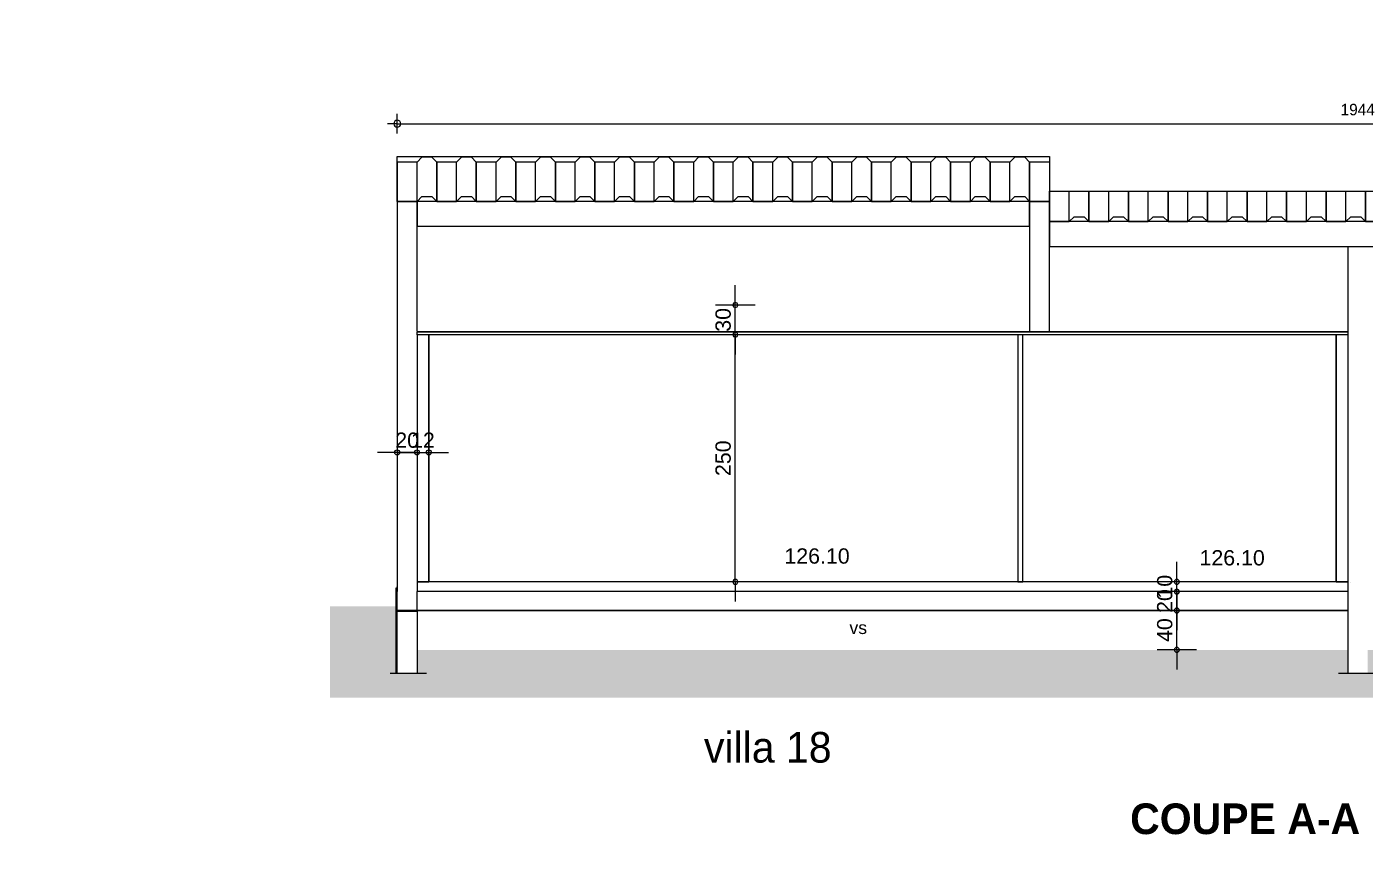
# Model space of a CAD drawing. Header units: metres. Extents: x -36.1 to 26, y -0.1 to 41.9.
# Drawn here: x -14.75 to -1.2, y 24.87 to 33.36 of the extents above; entities that cross this region are included whole.
import ezdxf
from ezdxf.enums import TextEntityAlignment as Align
from ezdxf.lldxf.tags import DXFTag

# ---------------------------------------------------------------- set-up
doc = ezdxf.new("R2010")
doc.units = ezdxf.units.M
doc.header["$MEASUREMENT"] = 0
for name, color, linetype in [('Calque commun', 7, 'Continuous'), ('Cotations', 7, 'Continuous'), ('Textes', 7, 'Continuous')]:
    doc.layers.add(name, color=color, linetype=linetype)
doc.styles.add('Arial10', font='arial.ttf', dxfattribs={"height": 0.154626})
doc.styles.add('Arial8', font='arial.ttf', dxfattribs={"height": 0.154626})
doc.styles.add('Arial9', font='arial.ttf', dxfattribs={"height": 0.127566})
doc.styles.add('Century Gothic2', font='GOTHIC.TTF', dxfattribs={"height": 0.116363})
doc.styles.add('Century Gothic8', font='GOTHICB.TTF', dxfattribs={"height": 0.31023})
doc.styles.add('Century Gothic9', font='GOTHIC.TTF', dxfattribs={"height": 0.310302})
tags = doc.linetypes.add('HIDDEN', pattern=[0.375, 0.25, -0.125]).pattern_tags.tags
tags[6:7] = [DXFTag(74, 4), DXFTag(75, 0), DXFTag(340, '0'), DXFTag(46, 1.0), DXFTag(50, 0.0), DXFTag(44, 0.0), DXFTag(45, 0.0)]
tags[4:5] = [DXFTag(74, 4), DXFTag(75, 0), DXFTag(340, '0'), DXFTag(46, 1.0), DXFTag(50, 0.0), DXFTag(44, 0.0), DXFTag(45, 0.0)]
tags = doc.linetypes.add('HIDDENX2', pattern=[0.75, 0.5, -0.25]).pattern_tags.tags
tags[6:7] = [DXFTag(74, 4), DXFTag(75, 0), DXFTag(340, '0'), DXFTag(46, 1.0), DXFTag(50, 0.0), DXFTag(44, 0.0), DXFTag(45, 0.0)]
tags[4:5] = [DXFTag(74, 4), DXFTag(75, 0), DXFTag(340, '0'), DXFTag(46, 1.0), DXFTag(50, 0.0), DXFTag(44, 0.0), DXFTag(45, 0.0)]

# ---------------------------------------------------------------- blocks, each defined once
blk = doc.blocks.new('new277')
at = {"layer": 'Cotations', "color": 14, "linetype": 'Continuous', "lineweight": 9}
blk.add_arc((0, 0), 0.5, 0, 359.9994, dxfattribs=at)
blk = doc.blocks.new('new278')
at = {"layer": 'Cotations', "color": 14, "linetype": 'Continuous', "lineweight": 9}
blk.add_arc((0, 0), 0.5, 0, 359.9994, dxfattribs=at)
blk = doc.blocks.new('DimLine16089')
at = {"layer": 'Cotations', "color": 14, "linetype": 'Continuous', "lineweight": 9}
for p, q in [((-7.578, 30.548), (-7.578, 30.748)), ((-7.378, 30.548), (-7.778, 30.548)), ((-7.578, 30.248), (-7.578, 30.548)), ((-7.378, 30.248), (-7.778, 30.248)), ((-7.578, 30.248), (-7.578, 30.048))]:
    blk.add_line(p, q, dxfattribs=at)
at = {"layer": 'Cotations', "color": 14, "linetype": 'Continuous', "lineweight": 9, "xscale": 0.05000000074505806, "yscale": 0.05000000074505806, "zscale": 0.05000000074505806}
for name, p, rotation in [('new278', (-7.578, 30.548), -90.00000000000001), ('new277', (-7.578, 30.248), 90)]:
    blk.add_blockref(name, p, dxfattribs=dict(at, rotation=rotation))
at = {"layer": 'Cotations', "color": 7, "linetype": 'Continuous', "lineweight": 9, "style": 'Arial8'}
blk.add_text('30', height=0.1546, rotation=90, dxfattribs=at).set_placement((-7.578, 30.398), align=Align.BOTTOM_CENTER)
blk = doc.blocks.new('new279')
at = {"layer": 'Cotations', "color": 14, "linetype": 'Continuous', "lineweight": 9}
blk.add_arc((0, 0), 0.5, 0, 359.9994, dxfattribs=at)
blk = doc.blocks.new('new280')
at = {"layer": 'Cotations', "color": 14, "linetype": 'Continuous', "lineweight": 9}
blk.add_arc((0, 0), 0.5, 0, 359.9994, dxfattribs=at)
blk = doc.blocks.new('DimLine16095')
at = {"layer": 'Cotations', "color": 14, "linetype": 'Continuous', "lineweight": 9}
for p, q in [((-7.578, 30.248), (-7.578, 30.448)), ((-7.378, 30.248), (-7.778, 30.248)), ((-7.578, 27.748), (-7.578, 30.248)), ((-7.378, 27.748), (-7.778, 27.748)), ((-7.578, 27.748), (-7.578, 27.548))]:
    blk.add_line(p, q, dxfattribs=at)
at = {"layer": 'Cotations', "color": 14, "linetype": 'Continuous', "lineweight": 9, "xscale": 0.05000000074505806, "yscale": 0.05000000074505806, "zscale": 0.05000000074505806}
for name, p, rotation in [('new280', (-7.578, 30.248), -90.00000000000001), ('new279', (-7.578, 27.748), 90)]:
    blk.add_blockref(name, p, dxfattribs=dict(at, rotation=rotation))
at = {"layer": 'Cotations', "color": 7, "linetype": 'Continuous', "lineweight": 9, "style": 'Arial8'}
blk.add_text('250', height=0.1546, rotation=90, dxfattribs=at).set_placement((-7.578, 28.998), align=Align.BOTTOM_CENTER)
blk = doc.blocks.new('new281')
at = {"layer": 'Cotations', "color": 14, "linetype": 'Continuous', "lineweight": 9}
blk.add_arc((0, 0), 0.5, 0, 359.9994, dxfattribs=at)
blk = doc.blocks.new('new282')
at = {"layer": 'Cotations', "color": 14, "linetype": 'Continuous', "lineweight": 9}
blk.add_arc((0, 0), 0.5, 0, 359.9994, dxfattribs=at)
blk = doc.blocks.new('DimLine16101')
at = {"layer": 'Cotations', "color": 14, "linetype": 'Continuous', "lineweight": 9}
for p, q in [((-10.799, 29.257), (-10.799, 28.857)), ((-10.679, 29.257), (-10.679, 28.857)), ((-10.799, 29.057), (-10.999, 29.057)), ((-10.799, 29.057), (-10.679, 29.057)), ((-10.679, 29.057), (-10.479, 29.057))]:
    blk.add_line(p, q, dxfattribs=at)
at = {"layer": 'Cotations', "color": 14, "linetype": 'Continuous', "lineweight": 9, "extrusion": (0, 0, -1), "xscale": 0.05000000074505806, "yscale": 0.05000000074505806, "zscale": 0.05000000074505806, "rotation": 180}
blk.add_blockref('new281', (10.799, 29.057), dxfattribs=at)
at = {"layer": 'Cotations', "color": 14, "linetype": 'Continuous', "lineweight": 9, "extrusion": (0, 0, -1), "xscale": 0.05000000074505806, "yscale": 0.05000000074505806, "zscale": 0.05000000074505806}
blk.add_blockref('new282', (10.679, 29.057), dxfattribs=at)
at = {"layer": 'Cotations', "color": 7, "linetype": 'Continuous', "lineweight": 9, "style": 'Arial8'}
blk.add_text('12', height=0.1546, dxfattribs=at).set_placement((-10.739, 29.057), align=Align.BOTTOM_CENTER)
blk = doc.blocks.new('new283')
at = {"layer": 'Cotations', "color": 14, "linetype": 'Continuous', "lineweight": 9}
blk.add_arc((0, 0), 0.5, 0, 359.9994, dxfattribs=at)
blk = doc.blocks.new('new284')
at = {"layer": 'Cotations', "color": 14, "linetype": 'Continuous', "lineweight": 9}
blk.add_arc((0, 0), 0.5, 0, 359.9994, dxfattribs=at)
blk = doc.blocks.new('DimLine16107')
at = {"layer": 'Cotations', "color": 14, "linetype": 'Continuous', "lineweight": 9}
for p, q in [((-10.999, 29.257), (-10.999, 28.857)), ((-10.799, 29.257), (-10.799, 28.857)), ((-10.999, 29.057), (-11.199, 29.057)), ((-10.999, 29.057), (-10.799, 29.057)), ((-10.799, 29.057), (-10.599, 29.057))]:
    blk.add_line(p, q, dxfattribs=at)
at = {"layer": 'Cotations', "color": 14, "linetype": 'Continuous', "lineweight": 9, "extrusion": (0, 0, -1), "xscale": 0.05000000074505806, "yscale": 0.05000000074505806, "zscale": 0.05000000074505806, "rotation": 180}
blk.add_blockref('new283', (10.999, 29.057), dxfattribs=at)
at = {"layer": 'Cotations', "color": 14, "linetype": 'Continuous', "lineweight": 9, "extrusion": (0, 0, -1), "xscale": 0.05000000074505806, "yscale": 0.05000000074505806, "zscale": 0.05000000074505806}
blk.add_blockref('new284', (10.799, 29.057), dxfattribs=at)
at = {"layer": 'Cotations', "color": 7, "linetype": 'Continuous', "lineweight": 9, "style": 'Arial8'}
blk.add_text('20', height=0.1546, dxfattribs=at).set_placement((-10.899, 29.057), align=Align.BOTTOM_CENTER)
blk = doc.blocks.new('new285')
at = {"layer": 'Cotations', "color": 14, "linetype": 'Continuous', "lineweight": 9}
blk.add_arc((0, 0), 0.5, 0, 359.9994, dxfattribs=at)
blk = doc.blocks.new('new286')
at = {"layer": 'Cotations', "color": 14, "linetype": 'Continuous', "lineweight": 9}
blk.add_arc((0, 0), 0.5, 0, 359.9994, dxfattribs=at)
blk = doc.blocks.new('DimLine16134')
at = {"layer": 'Cotations', "color": 14, "linetype": 'Continuous', "lineweight": 9}
for p, q in [((-3.109, 27.748), (-3.109, 27.948)), ((-2.909, 27.748), (-3.309, 27.748)), ((-2.909, 27.648), (-3.309, 27.648)), ((-3.109, 27.648), (-3.109, 27.748)), ((-3.109, 27.648), (-3.109, 27.448))]:
    blk.add_line(p, q, dxfattribs=at)
at = {"layer": 'Cotations', "color": 14, "linetype": 'Continuous', "lineweight": 9, "xscale": 0.05000000074505806, "yscale": 0.05000000074505806, "zscale": 0.05000000074505806}
for name, p, rotation in [('new286', (-3.109, 27.748), -90.00000000000001), ('new285', (-3.109, 27.648), 90)]:
    blk.add_blockref(name, p, dxfattribs=dict(at, rotation=rotation))
at = {"layer": 'Cotations', "color": 7, "linetype": 'Continuous', "lineweight": 9, "style": 'Arial8'}
blk.add_text('10', height=0.1546, rotation=90, dxfattribs=at).set_placement((-3.109, 27.698), align=Align.BOTTOM_CENTER)
blk = doc.blocks.new('new287')
at = {"layer": 'Cotations', "color": 14, "linetype": 'Continuous', "lineweight": 9}
blk.add_arc((0, 0), 0.5, 0, 359.9994, dxfattribs=at)
blk = doc.blocks.new('new288')
at = {"layer": 'Cotations', "color": 14, "linetype": 'Continuous', "lineweight": 9}
blk.add_arc((0, 0), 0.5, 0, 359.9994, dxfattribs=at)
blk = doc.blocks.new('DimLine16140')
at = {"layer": 'Cotations', "color": 14, "linetype": 'Continuous', "lineweight": 9}
for p, q in [((-3.109, 27.648), (-3.109, 27.848)), ((-2.909, 27.648), (-3.309, 27.648)), ((-3.109, 27.458), (-3.109, 27.648)), ((-2.909, 27.458), (-3.309, 27.458)), ((-3.109, 27.458), (-3.109, 27.258))]:
    blk.add_line(p, q, dxfattribs=at)
at = {"layer": 'Cotations', "color": 14, "linetype": 'Continuous', "lineweight": 9, "xscale": 0.05000000074505806, "yscale": 0.05000000074505806, "zscale": 0.05000000074505806}
for name, p, rotation in [('new288', (-3.109, 27.648), -90.00000000000001), ('new287', (-3.109, 27.458), 90)]:
    blk.add_blockref(name, p, dxfattribs=dict(at, rotation=rotation))
at = {"layer": 'Cotations', "color": 7, "linetype": 'Continuous', "lineweight": 9, "style": 'Arial8'}
blk.add_text('20', height=0.1546, rotation=90, dxfattribs=at).set_placement((-3.109, 27.553), align=Align.BOTTOM_CENTER)
blk = doc.blocks.new('new289')
at = {"layer": 'Cotations', "color": 14, "linetype": 'Continuous', "lineweight": 9}
blk.add_arc((0, 0), 0.5, 0, 359.9994, dxfattribs=at)
blk = doc.blocks.new('new290')
at = {"layer": 'Cotations', "color": 14, "linetype": 'Continuous', "lineweight": 9}
blk.add_arc((0, 0), 0.5, 0, 359.9994, dxfattribs=at)
blk = doc.blocks.new('DimLine16146')
at = {"layer": 'Cotations', "color": 14, "linetype": 'Continuous', "lineweight": 9}
for p, q in [((-3.109, 27.458), (-3.109, 27.658)), ((-2.909, 27.458), (-3.309, 27.458)), ((-3.109, 27.06), (-3.109, 27.458)), ((-2.909, 27.06), (-3.309, 27.06)), ((-3.109, 27.06), (-3.109, 26.86))]:
    blk.add_line(p, q, dxfattribs=at)
at = {"layer": 'Cotations', "color": 14, "linetype": 'Continuous', "lineweight": 9, "xscale": 0.05000000074505806, "yscale": 0.05000000074505806, "zscale": 0.05000000074505806}
for name, p, rotation in [('new290', (-3.109, 27.458), -90.00000000000001), ('new289', (-3.109, 27.06), 90)]:
    blk.add_blockref(name, p, dxfattribs=dict(at, rotation=rotation))
at = {"layer": 'Cotations', "color": 7, "linetype": 'Continuous', "lineweight": 9, "style": 'Arial8'}
blk.add_text('40', height=0.1546, rotation=90, dxfattribs=at).set_placement((-3.109, 27.259), align=Align.BOTTOM_CENTER)
blk = doc.blocks.new('new291')
at = {"layer": 'Cotations', "color": 14, "linetype": 'Continuous', "lineweight": 9}
blk.add_arc((0, 0), 0.5, 0, 359.9994, dxfattribs=at)
blk = doc.blocks.new('new292')
at = {"layer": 'Cotations', "color": 14, "linetype": 'Continuous', "lineweight": 9}
blk.add_arc((0, 0), 0.5, 0, 359.9994, dxfattribs=at)
blk = doc.blocks.new('DimLine16159')
at = {"layer": 'Cotations', "color": 14, "linetype": 'Continuous', "lineweight": 9}
for p, q in [((-3.109, 27.748), (-3.109, 27.948)), ((-2.909, 27.748), (-3.309, 27.748)), ((-2.909, 27.648), (-3.309, 27.648)), ((-3.109, 27.648), (-3.109, 27.748)), ((-3.109, 27.648), (-3.109, 27.448))]:
    blk.add_line(p, q, dxfattribs=at)
at = {"layer": 'Cotations', "color": 14, "linetype": 'Continuous', "lineweight": 9, "xscale": 0.05000000074505806, "yscale": 0.05000000074505806, "zscale": 0.05000000074505806}
for name, p, rotation in [('new292', (-3.109, 27.748), -90.00000000000001), ('new291', (-3.109, 27.648), 90)]:
    blk.add_blockref(name, p, dxfattribs=dict(at, rotation=rotation))
at = {"layer": 'Cotations', "color": 7, "linetype": 'Continuous', "lineweight": 9, "style": 'Arial8'}
blk.add_text('10', height=0.1546, rotation=90, dxfattribs=at).set_placement((-3.109, 27.698), align=Align.BOTTOM_CENTER)
blk = doc.blocks.new('new293')
at = {"layer": 'Cotations', "color": 14, "linetype": 'Continuous', "lineweight": 9}
blk.add_arc((0, 0), 0.5, 0, 359.9994, dxfattribs=at)
blk = doc.blocks.new('new294')
at = {"layer": 'Cotations', "color": 14, "linetype": 'Continuous', "lineweight": 9}
blk.add_arc((0, 0), 0.5, 0, 359.9994, dxfattribs=at)
blk = doc.blocks.new('DimLine16165')
at = {"layer": 'Cotations', "color": 14, "linetype": 'Continuous', "lineweight": 9}
for p, q in [((-3.109, 27.748), (-3.109, 27.948)), ((-2.909, 27.748), (-3.309, 27.748)), ((-2.909, 27.648), (-3.309, 27.648)), ((-3.109, 27.648), (-3.109, 27.748)), ((-3.109, 27.648), (-3.109, 27.448))]:
    blk.add_line(p, q, dxfattribs=at)
at = {"layer": 'Cotations', "color": 14, "linetype": 'Continuous', "lineweight": 9, "xscale": 0.05000000074505806, "yscale": 0.05000000074505806, "zscale": 0.05000000074505806}
for name, p, rotation in [('new294', (-3.109, 27.748), -90.00000000000001), ('new293', (-3.109, 27.648), 90)]:
    blk.add_blockref(name, p, dxfattribs=dict(at, rotation=rotation))
at = {"layer": 'Cotations', "color": 7, "linetype": 'Continuous', "lineweight": 9, "style": 'Arial8'}
blk.add_text('10', height=0.1546, rotation=90, dxfattribs=at).set_placement((-3.109, 27.698), align=Align.BOTTOM_CENTER)
blk = doc.blocks.new('pattern3')
at = {"layer": 'Calque commun', "color": 1, "linetype": 'Continuous', "lineweight": 9}
for p, q in [((-10.799, 31.995), (-10.999, 31.995)), ((-10.999, 31.995), (-10.999, 31.595)), ((-10.749, 32.045), (-10.799, 31.995)), ((-10.799, 31.595), (-10.799, 31.995)), ((-10.649, 32.045), (-10.749, 32.045)), ((-10.599, 31.995), (-10.649, 32.045)), ((-10.599, 31.595), (-10.599, 31.995)), ((-10.399, 31.995), (-10.599, 31.995)), ((-10.599, 31.995), (-10.599, 31.595)), ((-10.349, 32.045), (-10.399, 31.995)), ((-10.399, 31.595), (-10.399, 31.995)), ((-10.249, 32.045), (-10.349, 32.045)), ((-10.199, 31.995), (-10.249, 32.045)), ((-10.199, 31.595), (-10.199, 31.995)), ((-9.999, 31.995), (-10.199, 31.995)), ((-10.199, 31.995), (-10.199, 31.595)), ((-9.949, 32.045), (-9.999, 31.995)), ((-9.999, 31.595), (-9.999, 31.995)), ((-9.849, 32.045), (-9.949, 32.045)), ((-9.799, 31.995), (-9.849, 32.045)), ((-9.799, 31.595), (-9.799, 31.995)), ((-9.599, 31.995), (-9.799, 31.995)), ((-9.799, 31.995), (-9.799, 31.595)), ((-9.549, 32.045), (-9.599, 31.995)), ((-9.599, 31.595), (-9.599, 31.995)), ((-9.449, 32.045), (-9.549, 32.045)), ((-9.399, 31.995), (-9.449, 32.045)), ((-9.399, 31.595), (-9.399, 31.995)), ((-9.199, 31.995), (-9.399, 31.995)), ((-9.399, 31.995), (-9.399, 31.595)), ((-9.149, 32.045), (-9.199, 31.995)), ((-9.199, 31.595), (-9.199, 31.995)), ((-9.049, 32.045), (-9.149, 32.045)), ((-8.999, 31.995), (-9.049, 32.045)), ((-8.999, 31.595), (-8.999, 31.995)), ((-8.799, 31.995), (-8.999, 31.995)), ((-8.999, 31.995), (-8.999, 31.595)), ((-8.749, 32.045), (-8.799, 31.995)), ((-8.799, 31.595), (-8.799, 31.995)), ((-8.649, 32.045), (-8.749, 32.045)), ((-8.599, 31.995), (-8.649, 32.045)), ((-8.599, 31.595), (-8.599, 31.995)), ((-8.399, 31.995), (-8.599, 31.995)), ((-8.599, 31.995), (-8.599, 31.595)), ((-8.349, 32.045), (-8.399, 31.995)), ((-8.399, 31.595), (-8.399, 31.995)), ((-8.249, 32.045), (-8.349, 32.045)), ((-8.199, 31.995), (-8.249, 32.045)), ((-8.199, 31.595), (-8.199, 31.995)), ((-7.999, 31.995), (-8.199, 31.995)), ((-8.199, 31.995), (-8.199, 31.595)), ((-7.949, 32.045), (-7.999, 31.995)), ((-7.999, 31.595), (-7.999, 31.995)), ((-7.849, 32.045), (-7.949, 32.045)), ((-7.799, 31.995), (-7.849, 32.045)), ((-7.799, 31.595), (-7.799, 31.995)), ((-7.599, 31.995), (-7.799, 31.995)), ((-7.799, 31.995), (-7.799, 31.595)), ((-7.549, 32.045), (-7.599, 31.995)), ((-7.599, 31.595), (-7.599, 31.995)), ((-7.449, 32.045), (-7.549, 32.045)), ((-7.399, 31.995), (-7.449, 32.045)), ((-7.399, 31.595), (-7.399, 31.995)), ((-7.199, 31.995), (-7.399, 31.995)), ((-7.399, 31.995), (-7.399, 31.595)), ((-7.149, 32.045), (-7.199, 31.995)), ((-7.199, 31.595), (-7.199, 31.995)), ((-7.049, 32.045), (-7.149, 32.045)), ((-6.999, 31.995), (-7.049, 32.045)), ((-6.999, 31.595), (-6.999, 31.995)), ((-6.799, 31.995), (-6.999, 31.995)), ((-6.999, 31.995), (-6.999, 31.595)), ((-6.749, 32.045), (-6.799, 31.995)), ((-6.799, 31.595), (-6.799, 31.995)), ((-6.649, 32.045), (-6.749, 32.045)), ((-6.599, 31.995), (-6.649, 32.045)), ((-6.599, 31.595), (-6.599, 31.995)), ((-6.399, 31.995), (-6.599, 31.995)), ((-6.599, 31.995), (-6.599, 31.595)), ((-6.349, 32.045), (-6.399, 31.995)), ((-6.399, 31.595), (-6.399, 31.995)), ((-6.249, 32.045), (-6.349, 32.045)), ((-6.199, 31.995), (-6.249, 32.045)), ((-6.199, 31.595), (-6.199, 31.995)), ((-5.999, 31.995), (-6.199, 31.995)), ((-6.199, 31.995), (-6.199, 31.595)), ((-5.949, 32.045), (-5.999, 31.995)), ((-5.999, 31.595), (-5.999, 31.995)), ((-5.849, 32.045), (-5.949, 32.045)), ((-5.799, 31.995), (-5.849, 32.045)), ((-5.799, 31.595), (-5.799, 31.995)), ((-5.599, 31.995), (-5.799, 31.995)), ((-5.799, 31.995), (-5.799, 31.595)), ((-5.549, 32.045), (-5.599, 31.995)), ((-5.599, 31.595), (-5.599, 31.995)), ((-5.449, 32.045), (-5.549, 32.045)), ((-5.399, 31.995), (-5.449, 32.045)), ((-5.399, 31.595), (-5.399, 31.995)), ((-5.199, 31.995), (-5.399, 31.995)), ((-5.399, 31.995), (-5.399, 31.595)), ((-5.149, 32.045), (-5.199, 31.995)), ((-5.199, 31.595), (-5.199, 31.995)), ((-5.049, 32.045), (-5.149, 32.045)), ((-4.999, 31.995), (-5.049, 32.045)), ((-4.999, 31.595), (-4.999, 31.995)), ((-4.799, 31.995), (-4.999, 31.995)), ((-4.999, 31.995), (-4.999, 31.595)), ((-4.749, 32.045), (-4.799, 31.995)), ((-4.799, 31.595), (-4.799, 31.995)), ((-4.649, 32.045), (-4.749, 32.045)), ((-4.599, 31.995), (-4.649, 32.045)), ((-4.599, 31.595), (-4.599, 31.995)), ((-4.399, 31.995), (-4.599, 31.995)), ((-4.599, 31.995), (-4.599, 31.595)), ((-10.999, 31.595), (-10.799, 31.595)), ((-10.799, 31.595), (-10.749, 31.645)), ((-10.749, 31.645), (-10.649, 31.645)), ((-10.649, 31.645), (-10.599, 31.595)), ((-10.599, 31.595), (-10.399, 31.595)), ((-10.399, 31.595), (-10.349, 31.645)), ((-10.349, 31.645), (-10.249, 31.645)), ((-10.249, 31.645), (-10.199, 31.595)), ((-10.199, 31.595), (-9.999, 31.595)), ((-9.999, 31.595), (-9.949, 31.645)), ((-9.949, 31.645), (-9.849, 31.645)), ((-9.849, 31.645), (-9.799, 31.595)), ((-9.799, 31.595), (-9.599, 31.595)), ((-9.599, 31.595), (-9.549, 31.645)), ((-9.549, 31.645), (-9.449, 31.645)), ((-9.449, 31.645), (-9.399, 31.595)), ((-9.399, 31.595), (-9.199, 31.595)), ((-9.199, 31.595), (-9.149, 31.645)), ((-9.149, 31.645), (-9.049, 31.645)), ((-9.049, 31.645), (-8.999, 31.595)), ((-8.999, 31.595), (-8.799, 31.595)), ((-8.799, 31.595), (-8.749, 31.645)), ((-8.749, 31.645), (-8.649, 31.645)), ((-8.649, 31.645), (-8.599, 31.595)), ((-8.599, 31.595), (-8.399, 31.595)), ((-8.399, 31.595), (-8.349, 31.645)), ((-8.349, 31.645), (-8.249, 31.645)), ((-8.249, 31.645), (-8.199, 31.595)), ((-8.199, 31.595), (-7.999, 31.595)), ((-7.999, 31.595), (-7.949, 31.645)), ((-7.949, 31.645), (-7.849, 31.645)), ((-7.849, 31.645), (-7.799, 31.595)), ((-7.799, 31.595), (-7.599, 31.595)), ((-7.599, 31.595), (-7.549, 31.645)), ((-7.549, 31.645), (-7.449, 31.645)), ((-7.449, 31.645), (-7.399, 31.595)), ((-7.399, 31.595), (-7.199, 31.595)), ((-7.199, 31.595), (-7.149, 31.645)), ((-7.149, 31.645), (-7.049, 31.645)), ((-7.049, 31.645), (-6.999, 31.595)), ((-6.999, 31.595), (-6.799, 31.595)), ((-6.799, 31.595), (-6.749, 31.645)), ((-6.749, 31.645), (-6.649, 31.645)), ((-6.649, 31.645), (-6.599, 31.595)), ((-6.599, 31.595), (-6.399, 31.595)), ((-6.399, 31.595), (-6.349, 31.645)), ((-6.349, 31.645), (-6.249, 31.645)), ((-6.249, 31.645), (-6.199, 31.595)), ((-6.199, 31.595), (-5.999, 31.595)), ((-5.999, 31.595), (-5.949, 31.645)), ((-5.949, 31.645), (-5.849, 31.645)), ((-5.849, 31.645), (-5.799, 31.595)), ((-5.799, 31.595), (-5.599, 31.595)), ((-5.599, 31.595), (-5.549, 31.645)), ((-5.549, 31.645), (-5.449, 31.645)), ((-5.449, 31.645), (-5.399, 31.595)), ((-5.399, 31.595), (-5.199, 31.595)), ((-5.199, 31.595), (-5.149, 31.645)), ((-5.149, 31.645), (-5.049, 31.645)), ((-5.049, 31.645), (-4.999, 31.595)), ((-4.999, 31.595), (-4.799, 31.595)), ((-4.799, 31.595), (-4.749, 31.645)), ((-4.749, 31.645), (-4.649, 31.645)), ((-4.649, 31.645), (-4.599, 31.595)), ((-4.599, 31.595), (-4.399, 31.595))]:
    blk.add_line(p, q, dxfattribs=at)
at = {"layer": 'Calque commun', "color": 7, "linetype": 'Continuous', "lineweight": 9}
mesh = blk.add_polyface(dxfattribs=at)
corners = [(-10.999, 32.051), (-4.399, 32.051), (-4.399, 31.595), (-10.999, 31.595)]
mesh.append_faces([[corners[k] for k in face] for face in [(0, 1, 2, 3)]], dxfattribs={"color": 7})
blk = doc.blocks.new('pattern5')
at = {"layer": 'Calque commun', "color": 1, "linetype": 'Continuous', "lineweight": 9}
for p, q in [((-4.399, 31.701), (-4.399, 31.392)), ((-4.199, 31.392), (-4.199, 31.701)), ((-3.999, 31.392), (-3.999, 31.701)), ((-3.999, 31.701), (-3.999, 31.392)), ((-3.799, 31.392), (-3.799, 31.701)), ((-3.599, 31.392), (-3.599, 31.701)), ((-3.599, 31.701), (-3.599, 31.392)), ((-3.399, 31.392), (-3.399, 31.701)), ((-3.199, 31.392), (-3.199, 31.701)), ((-3.199, 31.701), (-3.199, 31.392)), ((-2.999, 31.392), (-2.999, 31.701)), ((-2.799, 31.392), (-2.799, 31.701)), ((-2.799, 31.701), (-2.799, 31.392)), ((-2.599, 31.392), (-2.599, 31.701)), ((-2.399, 31.392), (-2.399, 31.701)), ((-2.399, 31.701), (-2.399, 31.392)), ((-2.199, 31.392), (-2.199, 31.701)), ((-1.999, 31.392), (-1.999, 31.701)), ((-1.999, 31.701), (-1.999, 31.392)), ((-1.799, 31.392), (-1.799, 31.701)), ((-1.599, 31.392), (-1.599, 31.701)), ((-1.599, 31.701), (-1.599, 31.392)), ((-1.399, 31.392), (-1.399, 31.701)), ((-1.199, 31.392), (-1.199, 31.701)), ((-1.199, 31.701), (-1.199, 31.392)), ((-0.999, 31.392), (-0.999, 31.701)), ((-0.799, 31.392), (-0.799, 31.701)), ((-0.799, 31.701), (-0.799, 31.392)), ((-0.599, 31.392), (-0.599, 31.701)), ((-0.399, 31.392), (-0.399, 31.701)), ((-0.399, 31.701), (-0.399, 31.392)), ((-0.199, 31.392), (-0.199, 31.701)), ((0.001, 31.392), (0.001, 31.701)), ((0.001, 31.701), (0.001, 31.392)), ((0.201, 31.392), (0.201, 31.701)), ((0.401, 31.392), (0.401, 31.701)), ((0.401, 31.701), (0.401, 31.392)), ((0.601, 31.392), (0.601, 31.701)), ((0.801, 31.392), (0.801, 31.701)), ((0.801, 31.701), (0.801, 31.392)), ((1.001, 31.392), (1.001, 31.701)), ((1.201, 31.392), (1.201, 31.701)), ((1.201, 31.701), (1.201, 31.392)), ((1.401, 31.392), (1.401, 31.701)), ((1.601, 31.392), (1.601, 31.701)), ((1.601, 31.701), (1.601, 31.392)), ((1.801, 31.392), (1.801, 31.701)), ((-4.199, 31.392), (-4.149, 31.442)), ((-4.149, 31.442), (-4.049, 31.442)), ((-4.049, 31.442), (-3.999, 31.392)), ((-3.799, 31.392), (-3.749, 31.442)), ((-3.749, 31.442), (-3.649, 31.442)), ((-3.649, 31.442), (-3.599, 31.392)), ((-3.399, 31.392), (-3.349, 31.442)), ((-3.349, 31.442), (-3.249, 31.442)), ((-3.249, 31.442), (-3.199, 31.392)), ((-2.999, 31.392), (-2.949, 31.442)), ((-2.949, 31.442), (-2.849, 31.442)), ((-2.849, 31.442), (-2.799, 31.392)), ((-2.599, 31.392), (-2.549, 31.442)), ((-2.549, 31.442), (-2.449, 31.442)), ((-2.449, 31.442), (-2.399, 31.392)), ((-2.199, 31.392), (-2.149, 31.442)), ((-2.149, 31.442), (-2.049, 31.442)), ((-2.049, 31.442), (-1.999, 31.392)), ((-1.799, 31.392), (-1.749, 31.442)), ((-1.749, 31.442), (-1.649, 31.442)), ((-1.649, 31.442), (-1.599, 31.392)), ((-1.399, 31.392), (-1.349, 31.442)), ((-1.349, 31.442), (-1.249, 31.442)), ((-1.249, 31.442), (-1.199, 31.392)), ((-0.999, 31.392), (-0.949, 31.442)), ((-0.949, 31.442), (-0.849, 31.442)), ((-0.849, 31.442), (-0.799, 31.392)), ((-0.599, 31.392), (-0.549, 31.442)), ((-0.549, 31.442), (-0.449, 31.442)), ((-0.449, 31.442), (-0.399, 31.392)), ((-0.199, 31.392), (-0.149, 31.442)), ((-0.149, 31.442), (-0.049, 31.442)), ((-0.049, 31.442), (0.001, 31.392)), ((0.201, 31.392), (0.251, 31.442)), ((0.251, 31.442), (0.351, 31.442)), ((0.351, 31.442), (0.401, 31.392)), ((0.601, 31.392), (0.651, 31.442)), ((0.651, 31.442), (0.751, 31.442)), ((0.751, 31.442), (0.801, 31.392)), ((1.001, 31.392), (1.051, 31.442)), ((1.051, 31.442), (1.151, 31.442)), ((1.151, 31.442), (1.201, 31.392)), ((1.401, 31.392), (1.451, 31.442)), ((1.451, 31.442), (1.551, 31.442)), ((1.551, 31.442), (1.601, 31.392)), ((1.801, 31.392), (1.841, 31.432)), ((-4.399, 31.392), (-4.199, 31.392)), ((-3.999, 31.392), (-3.799, 31.392)), ((-3.599, 31.392), (-3.399, 31.392)), ((-3.199, 31.392), (-2.999, 31.392)), ((-2.799, 31.392), (-2.599, 31.392)), ((-2.399, 31.392), (-2.199, 31.392)), ((-1.999, 31.392), (-1.799, 31.392)), ((-1.599, 31.392), (-1.399, 31.392)), ((-1.199, 31.392), (-0.999, 31.392)), ((-0.799, 31.392), (-0.599, 31.392)), ((-0.399, 31.392), (-0.199, 31.392)), ((0.001, 31.392), (0.201, 31.392)), ((0.401, 31.392), (0.601, 31.392)), ((0.801, 31.392), (1.001, 31.392)), ((1.201, 31.392), (1.401, 31.392)), ((1.601, 31.392), (1.801, 31.392))]:
    blk.add_line(p, q, dxfattribs=at)
at = {"layer": 'Calque commun', "color": 7, "linetype": 'Continuous', "lineweight": 9}
mesh = blk.add_polyface(dxfattribs=at)
corners = [(-4.399, 31.701), (1.841, 31.701), (1.841, 31.392), (-4.399, 31.392)]
mesh.append_faces([[corners[k] for k in face] for face in [(0, 1, 2, 3)]], dxfattribs={"color": 7})
blk = doc.blocks.new('new327')
at = {"layer": 'Calque commun', "color": 5, "linetype": 'Continuous', "lineweight": 9}
blk.add_arc((0, 0), 0.5, 0, 359.9994, dxfattribs=at)
blk = doc.blocks.new('DimLine17831')
at = {"layer": 'Calque commun', "color": 5, "linetype": 'Continuous', "lineweight": 9}
for p, q in [((-10.999, 32.383), (-11.099, 32.383)), ((-10.999, 32.283), (-10.999, 32.483)), ((-10.999, 32.383), (8.441, 32.383))]:
    blk.add_line(p, q, dxfattribs=at)
at = {"layer": 'Calque commun', "color": 5, "linetype": 'Continuous', "lineweight": 9, "xscale": 0.07000000029802322, "yscale": 0.07000000029802322, "zscale": 0.07000000029802322}
blk.add_blockref('new327', (-10.999, 32.383), dxfattribs=at)
at = {"layer": 'Calque commun', "color": 5, "linetype": 'Continuous', "lineweight": 9, "style": 'Century Gothic2'}
blk.add_text('1944', height=0.1164, dxfattribs=at).set_placement((-1.279, 32.433), align=Align.BOTTOM_CENTER)

msp = doc.modelspace()

# ---------------------------------------------------------------- hatches: boundary and pattern name
at = {"layer": 'Calque commun', "linetype": 'Continuous', "lineweight": 18}
msp.add_hatch(color=9, dxfattribs=at).paths.add_polyline_path([(9.16, 26.576), (-11.678, 26.576), (-11.678, 27.498), (-10.999, 27.498), (-10.999, 26.819), (-10.799, 26.819), (-10.799, 27.058), (-1.857, 27.058), (-1.377, 27.058), (-1.377, 26.819), (-1.177, 26.819), (-1.177, 27.043), (-1.177, 27.058), (1.801, 27.058), (1.801, 27.058), (2.001, 27.058), (2.001, 27.058), (8.241, 27.058), (8.241, 26.819), (8.441, 26.819), (8.441, 27.058), (8.441, 27.058), (8.441, 27.549), (9.16, 27.549)])

# ---------------------------------------------------------------- linework, layer by layer
at = {"layer": 'Calque commun', "color": 7, "linetype": 'Continuous', "lineweight": 18}
for p, q in [((-10.999, 31.595), (-10.999, 27.737)), ((-10.799, 31.595), (-10.999, 31.595)), ((-10.799, 30.283), (-10.799, 31.595)), ((-1.377, 26.819), (-1.377, 31.142)), ((-1.377, 30.278), (-10.799, 30.278)), ((-10.799, 30.248), (-10.799, 30.278)), ((-1.377, 30.248), (-10.799, 30.248)), ((-10.799, 30.248), (-10.799, 27.648)), ((-10.679, 27.748), (-10.679, 30.248)), ((-4.669, 30.248), (-4.719, 30.248)), ((-4.719, 30.248), (-4.719, 27.748)), ((-4.669, 27.748), (-4.669, 30.248)), ((-1.497, 27.748), (-1.497, 30.248)), ((-1.377, 30.248), (-1.377, 30.278)), ((-10.999, 27.737), (-10.999, 27.648)), ((-10.999, 26.819), (-10.999, 27.698)), ((-10.999, 26.819), (-10.999, 27.648)), ((-1.377, 27.748), (-10.799, 27.748)), ((-1.377, 27.648), (-10.799, 27.648)), ((-10.799, 27.458), (-10.799, 27.648)), ((-10.699, 27.648), (-10.699, 27.648)), ((-10.699, 27.648), (-10.699, 27.648)), ((-10.699, 27.648), (-10.699, 27.648)), ((-10.699, 27.648), (-10.699, 27.648)), ((-4.719, 27.748), (-4.669, 27.748)), ((-1.377, 27.737), (-1.377, 27.75)), ((-1.377, 27.458), (-1.377, 27.648)), ((-1.377, 27.458), (-10.999, 27.458)), ((-10.799, 27.448), (-10.999, 27.448)), ((-10.799, 27.458), (-10.799, 26.819)), ((-10.799, 27.438), (-10.799, 26.819))]:
    msp.add_line(p, q, dxfattribs=at)
at = {"layer": 'Calque commun', "color": 5, "linetype": 'ByBlock', "lineweight": -2}
for p, q in [((-10.799, 30.278), (-4.599, 30.278)), ((-4.399, 30.278), (-1.377, 30.278))]:
    msp.add_line(p, q, dxfattribs=at)
at = {"layer": 'Calque commun', "color": 7, "linetype": 'Continuous', "lineweight": 9}
for p, q in [((-10.679, 30.248), (-10.679, 27.748)), ((-1.497, 30.248), (-1.497, 27.748)), ((-10.802, 27.748), (-10.679, 27.748)), ((-10.679, 27.748), (-10.799, 27.748)), ((-10.679, 27.748), (-10.799, 27.748)), ((-1.497, 27.748), (-1.377, 27.748)), ((-1.497, 27.748), (-1.377, 27.748)), ((-1.374, 27.748), (-1.497, 27.748)), ((-1.355, 27.74), (-1.357, 27.74))]:
    msp.add_line(p, q, dxfattribs=at)
at = {"layer": 'Calque commun', "color": 3, "linetype": 'ByBlock', "lineweight": -2}
for p, q in [((-10.679, 27.748), (-10.679, 30.248)), ((-1.497, 30.248), (-1.497, 27.748)), ((-10.799, 27.458), (-1.377, 27.458))]:
    msp.add_line(p, q, dxfattribs=at)
at = {"layer": 'Calque commun', "color": 20, "linetype": 'Continuous', "lineweight": 9}
for p, q in [((-7.578, 30.248), (-7.582, 30.248)), ((-7.578, 28.798), (-7.578, 30.248))]:
    msp.add_line(p, q, dxfattribs=at)
at = {"layer": 'Calque commun', "color": 7, "linetype": 'HIDDEN', "lineweight": 18}
msp.add_line((-11.012, 27.686), (-11.012, 26.819), dxfattribs=at)
at = {"layer": 'Calque commun', "color": 7, "linetype": 'HIDDENX2', "lineweight": 18}
for p, q in [((-10.703, 26.819), (-11.07, 26.819)), ((-1.081, 26.819), (-1.473, 26.819))]:
    msp.add_line(p, q, dxfattribs=at)

# ---------------------------------------------------------------- block references
at = {"layer": 'Calque commun', "color": 5, "linetype": 'Continuous', "lineweight": 9}
msp.add_blockref('DimLine17831', (0, 0), dxfattribs=at)
at = {"layer": 'Calque commun', "color": 0, "linetype": 'ByBlock', "lineweight": -2}
for name in ['pattern3', 'pattern5']:
    msp.add_blockref(name, (0, 0), dxfattribs=at)
at = {"layer": 'Cotations', "color": 14, "linetype": 'Continuous', "lineweight": 9}
for name in ['DimLine16089', 'DimLine16095', 'DimLine16107', 'DimLine16101', 'DimLine16134', 'DimLine16159', 'DimLine16165', 'DimLine16140', 'DimLine16146']:
    msp.add_blockref(name, (0, 0), dxfattribs=at)

# ---------------------------------------------------------------- texts
at = {"layer": 'Textes', "color": 5, "linetype": 'ByBlock', "lineweight": -2}
for s, height, style, p in [('126.10', 0.1546, 'Arial10', (-7.081, 27.885)), ('126.10', 0.1546, 'Arial10', (-2.88, 27.867)), ('villa 18', 0.3103, 'Century Gothic9', (-7.895, 25.825))]:
    msp.add_text(s, height=height, dxfattribs=dict(at, style=style)).set_placement(p, align=Align.BOTTOM_LEFT)
at = {"layer": 'Textes', "color": 3, "linetype": 'ByBlock', "lineweight": -2, "style": 'Arial9'}
msp.add_text('vs', height=0.1276, dxfattribs=at).set_placement((-6.423, 27.181), align=Align.BOTTOM_LEFT)
at = {"layer": 'Textes', "color": 5, "linetype": 'ByBlock', "lineweight": -2, "style": 'Century Gothic8'}
msp.add_text('COUPE A-A', height=0.3102, dxfattribs=at).set_placement((-3.582, 25.505), align=Align.TOP_LEFT)

# ---------------------------------------------------------------- meshes
at = {"layer": 'Calque commun', "color": 7, "linetype": 'Continuous', "lineweight": 9}
mesh = msp.add_polyface(dxfattribs=at)
corners = [(25.962, 41.858), (-34.038, 41.858), (-34.038, -0.142), (25.962, -0.142)]
mesh.append_faces([[corners[k] for k in face] for face in [(0, 1, 2, 3)]], dxfattribs={"color": 7})
at = {"layer": 'Calque commun', "color": 7, "linetype": 'Continuous', "lineweight": 18}
mesh = msp.add_polyface(dxfattribs=at)
corners = [(-10.799, 31.345), (-4.599, 31.345), (-4.599, 31.595), (-10.799, 31.595)]
mesh.append_faces([[corners[k] for k in face] for face in [(0, 1, 2, 3)]], dxfattribs={"color": 7})
mesh = msp.add_polyface(dxfattribs=at)
corners = [(-4.599, 30.278), (-4.399, 30.278), (-4.399, 31.595), (-4.599, 31.595)]
mesh.append_faces([[corners[k] for k in face] for face in [(0, 1, 2, 3)]], dxfattribs={"color": 7})
mesh = msp.add_polyface(dxfattribs=at)
corners = [(-4.399, 31.142), (1.841, 31.142), (1.841, 31.392), (-4.399, 31.392)]
mesh.append_faces([[corners[k] for k in face] for face in [(0, 1, 2, 3)]], dxfattribs={"color": 7})

doc.saveas('drawing.dxf')
